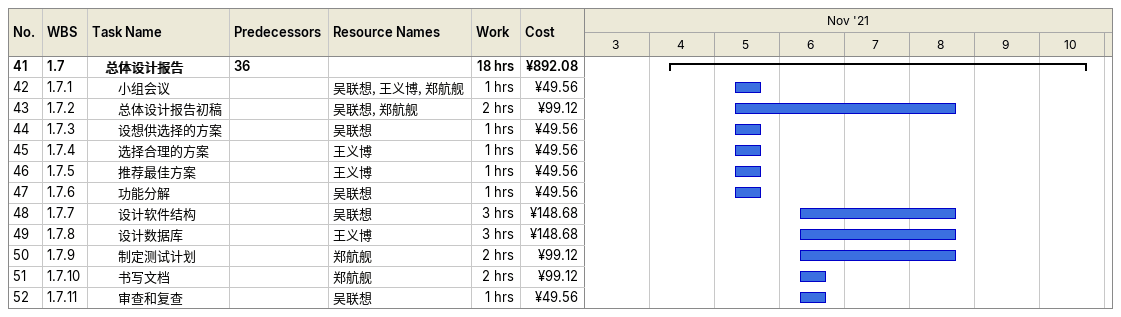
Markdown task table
| ID | WBS | Task | Start | Finish | Predecessors | Resources | Work (h) | Cost (¥) |
|---|---|---|---|---|---|---|---|---|
| 41 | 1.7 | **总体设计报告** | 2021-11-04 | 2021-11-10 | 36 |  | 18 | 892.08 |
| 42 | 1.7.1 | 小组会议 | 2021-11-05 | 2021-11-05 |  | 吴联想, 王义博, 郑航舰 | 1 | 49.56 |
| 43 | 1.7.2 | 总体设计报告初稿 | 2021-11-05 | 2021-11-08 |  | 吴联想, 郑航舰 | 2 | 99.12 |
| 44 | 1.7.3 | 设想供选择的方案 | 2021-11-05 | 2021-11-05 |  | 吴联想 | 1 | 49.56 |
| 45 | 1.7.4 | 选择合理的方案 | 2021-11-05 | 2021-11-05 |  | 王义博 | 1 | 49.56 |
| 46 | 1.7.5 | 推荐最佳方案 | 2021-11-05 | 2021-11-05 |  | 王义博 | 1 | 49.56 |
| 47 | 1.7.6 | 功能分解 | 2021-11-05 | 2021-11-05 |  | 吴联想 | 1 | 49.56 |
| 48 | 1.7.7 | 设计软件结构 | 2021-11-06 | 2021-11-08 |  | 吴联想 | 3 | 148.68 |
| 49 | 1.7.8 | 设计数据库 | 2021-11-06 | 2021-11-08 |  | 王义博 | 3 | 148.68 |
| 50 | 1.7.9 | 制定测试计划 | 2021-11-06 | 2021-11-08 |  | 郑航舰 | 2 | 99.12 |
| 51 | 1.7.10 | 书写文档 | 2021-11-06 | 2021-11-06 |  | 郑航舰 | 2 | 99.12 |
| 52 | 1.7.11 | 审查和复查 | 2021-11-06 | 2021-11-06 |  | 吴联想 | 1 | 49.56 |
